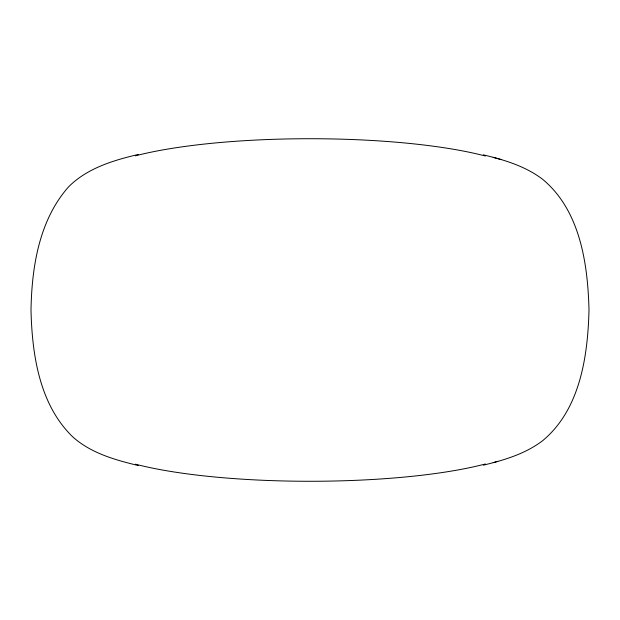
<?xml version="1.0" encoding="UTF-8"?>
<svg xmlns="http://www.w3.org/2000/svg" width="620" height="620" viewBox="0 0 620 620"><rect width="100%" height="100%" fill="white"/><g stroke="black" fill="none" stroke-linecap="round" stroke-linejoin="round"><path stroke-width="0.93" d="M483.298 465.171C504.215 460.141 525.512 453.825 542.802 440.572C580.281 409.316 587.83 355.958 589 310C587.83 264.043 580.281 210.684 542.794 179.42C525.504 166.175 504.215 159.851 483.298 154.829M493.187 462.652L497.752 461.373M138.268 154.473C113.313 160.34 87.366 168.121 68.712 186.705C39.099 220.007 31.791 266.972 31 310C32.062 354.33 39.261 404.349 72.587 436.72C90.752 453.119 115.002 459.932 138.268 465.527M500.867 159.503L493.187 157.348M135.439 155.822A218.341 42.819 0 0 1 485.375 156.031M485.375 463.969A218.341 42.819 0 0 1 135.439 464.179"/></g></svg>
